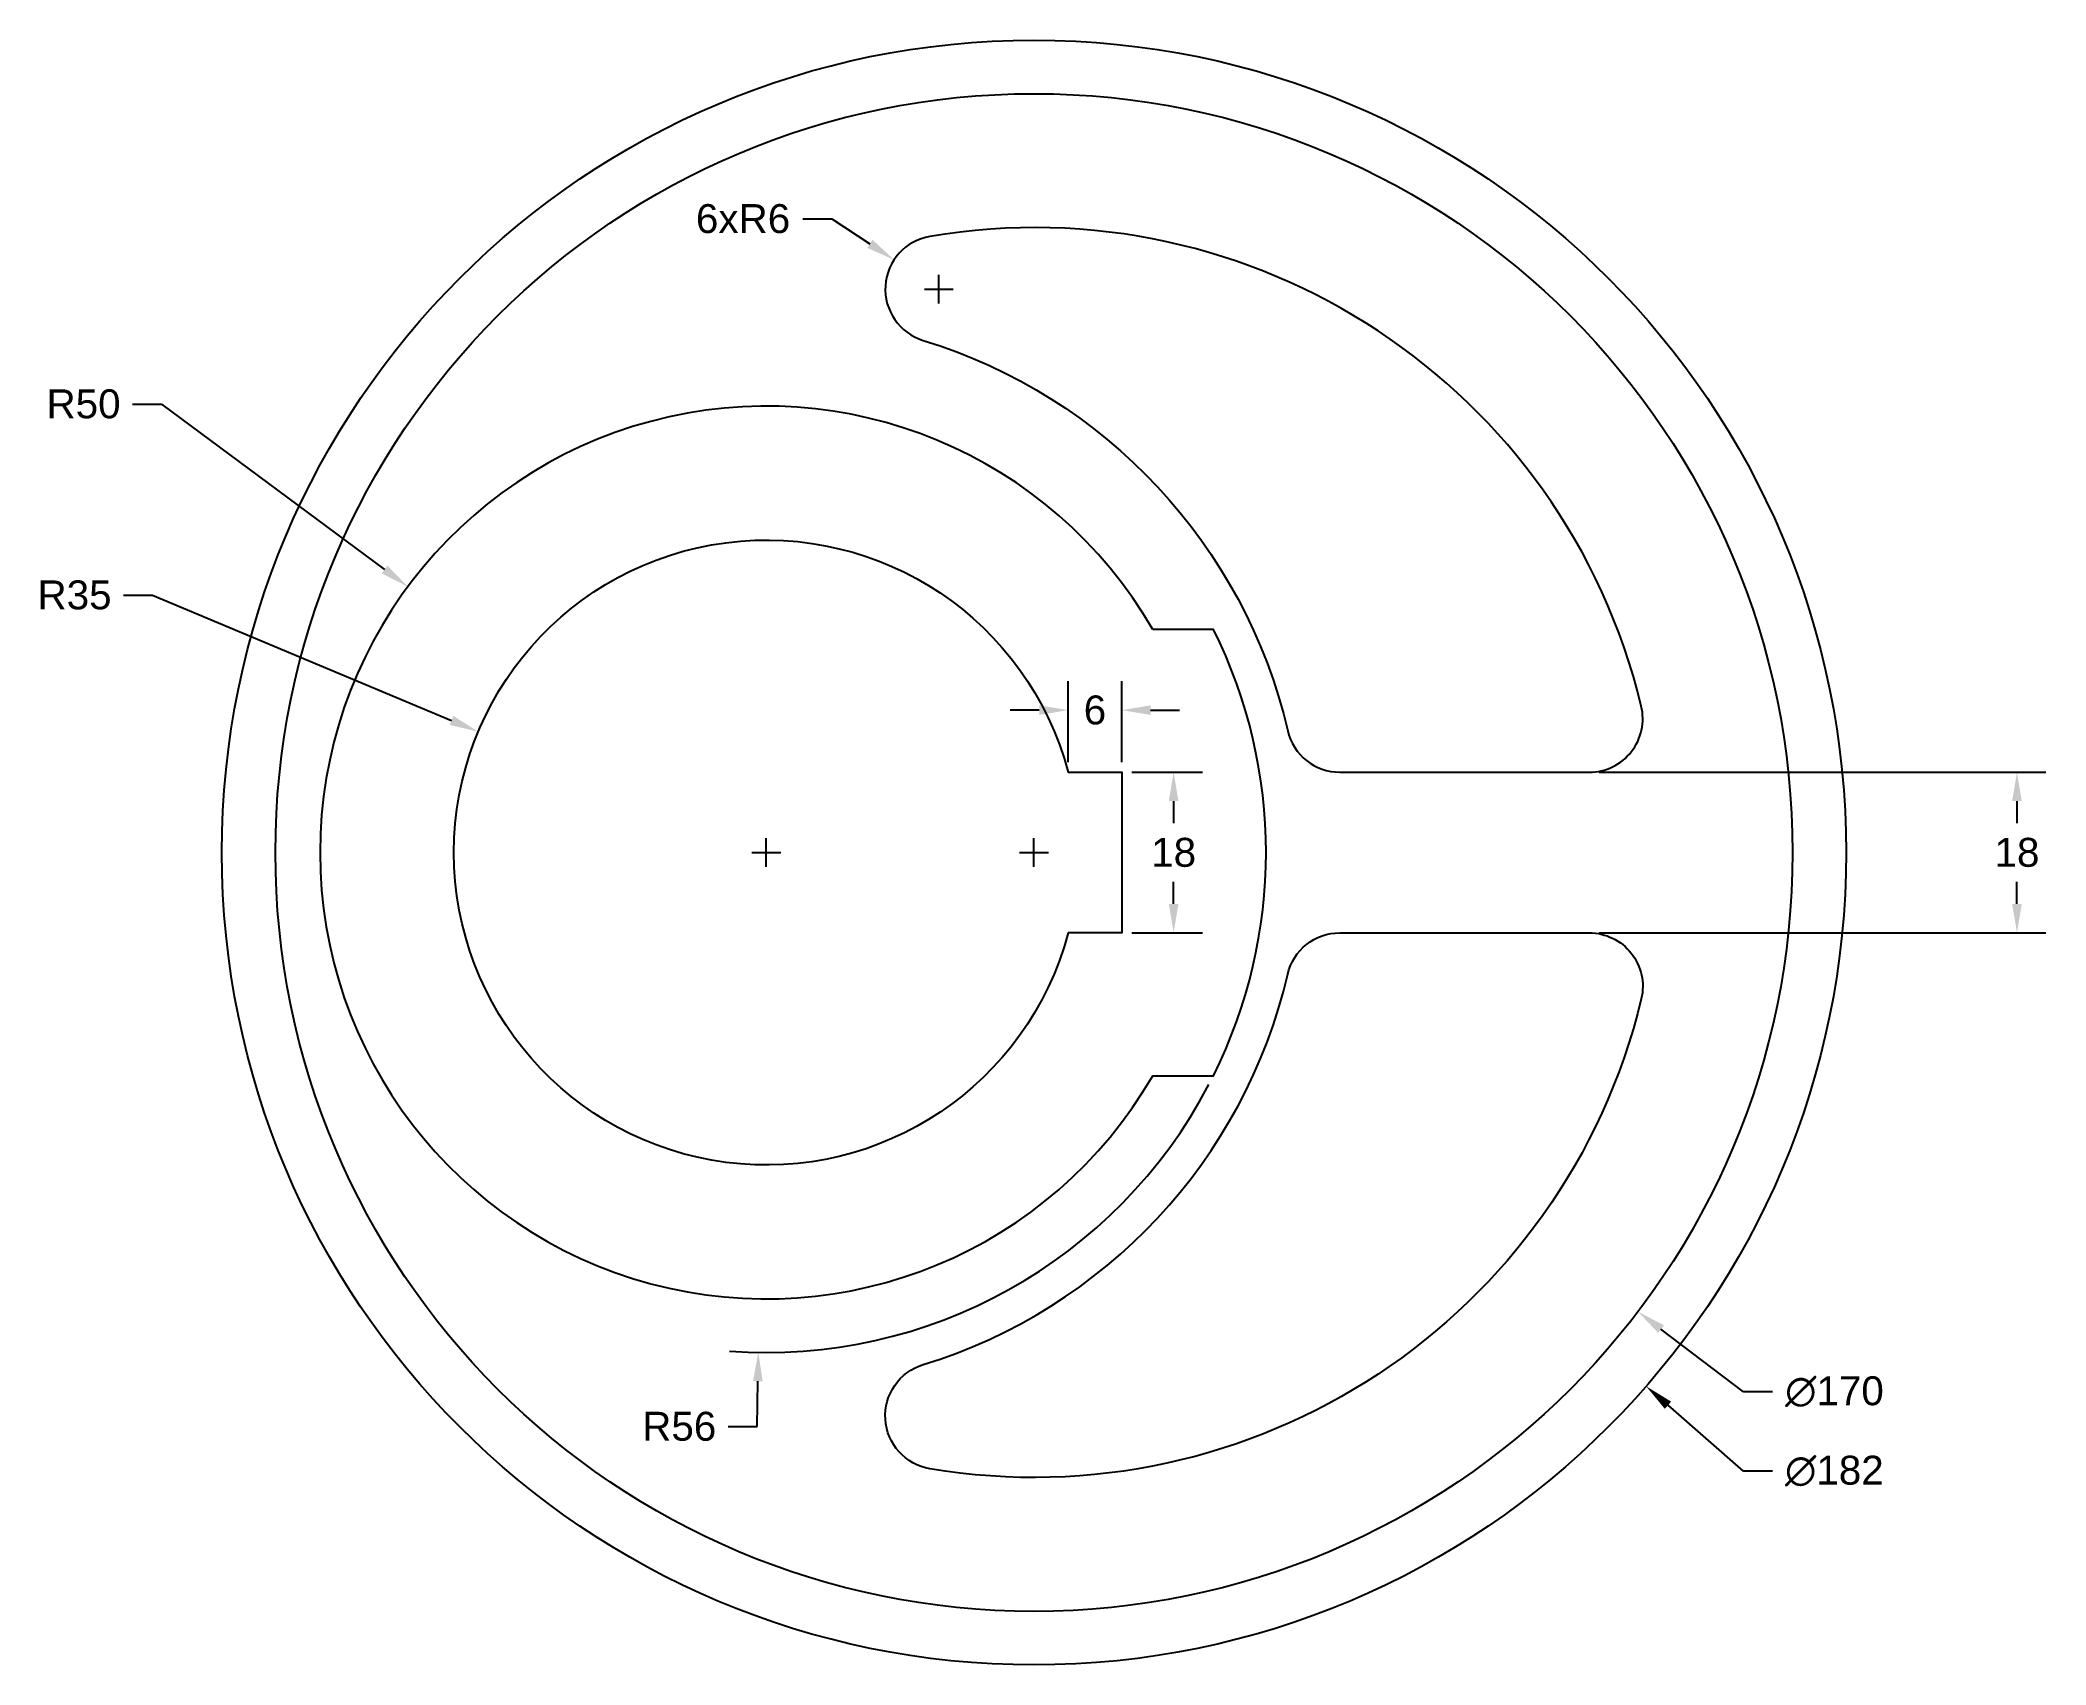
# Model space of a CAD drawing. Header units: millimetres. Extents: x 347 to 572, y 254 to 436.
import ezdxf

# ---------------------------------------------------------------- set-up
doc = ezdxf.new("R2010")
doc.units = ezdxf.units.MM
doc.header["$MEASUREMENT"] = 0
doc.layers.add('dim', color=160, linetype='Continuous')
doc.styles.get("Standard").update_dxf_attribs({"font": 'arial.ttf'})
doc.dimstyles.get("Standard").update_dxf_attribs({"dimscale": 18, "dimtxt": 0.18, "dimasz": 0.18, "dimexe": 0.18, "dimexo": 0.0625, "dimgap": 0.09, "dimtad": 0, "dimtih": 1, "dimtoh": 1, "dimdec": 0, "dimzin": 0, "dimdsep": 46, "dimtxsty": 'Standard', "dimcen": 0.09, "dimadec": 0, "dimazin": 0, "dimtfac": 1, "dimtdec": 0, "dimtofl": 0, "dimtmove": 0, "dimatfit": 3, "dimfxl": 1, "dimtolj": 1, "dimtzin": 0, "dimarcsym": 0})

# ---------------------------------------------------------------- blocks, each defined once
blk = doc.blocks.new('*D2')
at = {"layer": 'Defpoints', "color": 0, "transparency": 16777216}
for p in [(468.55, 353.88), (468.55, 335.88), (474.37, 335.88)]:
    blk.add_point(p, dxfattribs=at)
at = {"layer": 'dim', "color": 0, "lineweight": -2, "transparency": 16777216}
for p, q in [((469.67, 353.88), (477.61, 353.88)), ((474.37, 350.64), (474.37, 348.16)), ((474.37, 339.12), (474.37, 341.61)), ((469.67, 335.88), (477.61, 335.88))]:
    blk.add_line(p, q, dxfattribs=at)
at = {"layer": 'dim', "color": 0, "transparency": 16777216}
for points in [[(473.83, 350.64), (474.91, 350.64), (474.37, 353.88)], [(473.83, 339.12), (474.91, 339.12), (474.37, 335.88)]]:
    blk.add_solid(points, dxfattribs=at)
at = {"layer": 'dim', "color": 0, "transparency": 16777216, "insert": (474.37, 344.88), "char_height": 3.24, "attachment_point": 5}
blk.add_mtext('\\A1;18', dxfattribs=at)
blk = doc.blocks.new('*D3')
at = {"layer": 'Defpoints', "color": 0, "transparency": 16777216}
for p in [(468.55, 360.83), (462.55, 353.88), (468.55, 353.88)]:
    blk.add_point(p, dxfattribs=at)
at = {"layer": 'dim', "color": 0, "lineweight": -2, "transparency": 16777216}
for p, q in [((462.55, 355.01), (462.55, 364.07)), ((468.55, 355.01), (468.55, 364.07)), ((459.31, 360.83), (456.07, 360.83)), ((471.79, 360.83), (475.03, 360.83))]:
    blk.add_line(p, q, dxfattribs=at)
at = {"layer": 'dim', "color": 0, "transparency": 16777216}
for points in [[(459.31, 361.37), (459.31, 360.29), (462.55, 360.83)], [(471.79, 361.37), (471.79, 360.29), (468.55, 360.83)]]:
    blk.add_solid(points, dxfattribs=at)
at = {"layer": 'dim', "color": 0, "transparency": 16777216, "insert": (465.55, 360.83), "char_height": 3.24, "attachment_point": 5}
blk.add_mtext('\\A1;6', dxfattribs=at)
blk = doc.blocks.new('*D4')
at = {"layer": 'Defpoints', "color": 0, "transparency": 16777216}
for p in [(390.12, 404.68), (527.32, 285.09)]:
    blk.add_point(p, dxfattribs=at)
at = {"layer": 'dim', "color": 0, "lineweight": -2, "transparency": 16777216}
for p, q in [((458.72, 343.26), (458.72, 346.5)), ((457.1, 344.88), (460.34, 344.88)), ((538.22, 275.59), (529.77, 282.96)), ((541.46, 275.59), (538.22, 275.59))]:
    blk.add_line(p, q, dxfattribs=at)
at = {"layer": 'dim', "color": 0, "transparency": 16777216}
blk.add_solid([(530.12, 283.37), (529.41, 282.56), (527.32, 285.09)], dxfattribs=at)
at = {"layer": 'dim', "color": 0, "transparency": 16777216, "insert": (548.41, 275.59), "char_height": 3.24, "attachment_point": 5}
blk.add_mtext('\\A1;∅182', dxfattribs=at)
blk = doc.blocks.new('*D5')
at = {"layer": 'Defpoints', "color": 0, "transparency": 16777216}
for p in [(391.04, 396.31), (526.4, 293.46)]:
    blk.add_point(p, dxfattribs=at)
at = {"layer": 'dim', "color": 0, "lineweight": -2, "transparency": 16777216}
for p, q in [((458.72, 343.26), (458.72, 346.5)), ((457.1, 344.88), (460.34, 344.88)), ((538.22, 284.48), (528.98, 291.5)), ((541.46, 284.48), (538.22, 284.48))]:
    blk.add_line(p, q, dxfattribs=at)
at = {"layer": 'dim', "color": 0, "transparency": 16777216}
blk.add_solid([(529.31, 291.93), (528.66, 291.07), (526.4, 293.46)], dxfattribs=at)
at = {"layer": 'dim', "color": 0, "transparency": 16777216, "insert": (548.42, 284.48), "char_height": 3.24, "attachment_point": 5}
blk.add_mtext('\\A1;∅170', dxfattribs=at)
blk = doc.blocks.new('*D6')
at = {"layer": 'Defpoints', "color": 0, "transparency": 16777216}
for p in [(520.94, 353.88), (520.94, 335.88), (568.87, 335.88)]:
    blk.add_point(p, dxfattribs=at)
at = {"layer": 'dim', "color": 0, "lineweight": -2, "transparency": 16777216}
for p, q in [((522.07, 353.88), (572.11, 353.88)), ((568.87, 350.64), (568.87, 348.16)), ((568.87, 339.12), (568.87, 341.61)), ((522.07, 335.88), (572.11, 335.88))]:
    blk.add_line(p, q, dxfattribs=at)
at = {"layer": 'dim', "color": 0, "transparency": 16777216}
for points in [[(568.33, 350.64), (569.41, 350.64), (568.87, 353.88)], [(568.33, 339.12), (569.41, 339.12), (568.87, 335.88)]]:
    blk.add_solid(points, dxfattribs=at)
at = {"layer": 'dim', "color": 0, "transparency": 16777216, "insert": (568.87, 344.88), "char_height": 3.24, "attachment_point": 5}
blk.add_mtext('\\A1;18', dxfattribs=at)
blk = doc.blocks.new('*D7')
at = {"layer": 'Defpoints', "color": 0, "transparency": 16777216}
for p in [(443.04, 411.28), (448.06, 407.99)]:
    blk.add_point(p, dxfattribs=at)
at = {"layer": 'dim', "color": 0, "lineweight": -2, "transparency": 16777216}
for p, q in [((432.83, 415.87), (436.07, 415.87)), ((436.07, 415.87), (440.34, 413.06)), ((448.06, 406.37), (448.06, 409.61)), ((446.44, 407.99), (449.68, 407.99))]:
    blk.add_line(p, q, dxfattribs=at)
at = {"layer": 'dim', "color": 0, "transparency": 16777216}
blk.add_solid([(440.63, 413.52), (440.04, 412.61), (443.04, 411.28)], dxfattribs=at)
at = {"layer": 'dim', "color": 0, "transparency": 16777216, "insert": (426.12, 415.87), "char_height": 3.24, "attachment_point": 5}
blk.add_mtext('\\A1;6xR6', dxfattribs=at)
blk = doc.blocks.new('*D8')
at = {"layer": 'Defpoints', "color": 0, "transparency": 16777216}
for p in [(388.55, 374.66), (428.72, 344.88)]:
    blk.add_point(p, dxfattribs=at)
at = {"layer": 'dim', "color": 0, "lineweight": -2, "transparency": 16777216}
for p, q in [((357.7, 395.12), (360.94, 395.12)), ((360.94, 395.12), (385.95, 376.59)), ((428.72, 343.26), (428.72, 346.5)), ((427.1, 344.88), (430.34, 344.88))]:
    blk.add_line(p, q, dxfattribs=at)
at = {"layer": 'dim', "color": 0, "transparency": 16777216}
blk.add_solid([(386.27, 377.02), (385.63, 376.15), (388.55, 374.66)], dxfattribs=at)
at = {"layer": 'dim', "color": 0, "transparency": 16777216, "insert": (352.22, 395.12), "char_height": 3.24, "attachment_point": 5}
blk.add_mtext('\\A1;R50', dxfattribs=at)
blk = doc.blocks.new('*D9')
at = {"layer": 'Defpoints', "color": 0, "transparency": 16777216}
for p in [(396.45, 358.42), (428.72, 344.88)]:
    blk.add_point(p, dxfattribs=at)
at = {"layer": 'dim', "color": 0, "lineweight": -2, "transparency": 16777216}
for p, q in [((356.71, 373.72), (359.95, 373.72)), ((359.95, 373.72), (393.46, 359.67)), ((428.72, 343.26), (428.72, 346.5)), ((427.1, 344.88), (430.34, 344.88))]:
    blk.add_line(p, q, dxfattribs=at)
at = {"layer": 'dim', "color": 0, "transparency": 16777216}
blk.add_solid([(393.67, 360.17), (393.25, 359.17), (396.45, 358.42)], dxfattribs=at)
at = {"layer": 'dim', "color": 0, "transparency": 16777216, "insert": (351.21, 373.72), "char_height": 3.24, "attachment_point": 5}
blk.add_mtext('\\A1;R35', dxfattribs=at)
blk = doc.blocks.new('*D10')
at = {"layer": 'Defpoints', "color": 0, "transparency": 16777216}
for p in [(428.72, 344.88), (427.83, 288.89)]:
    blk.add_point(p, dxfattribs=at)
at = {"layer": 'dim', "color": 0, "lineweight": -2, "transparency": 16777216}
for p, q in [((428.72, 343.26), (428.72, 346.5)), ((427.1, 344.88), (430.34, 344.88)), ((427.7, 280.59), (427.78, 285.65)), ((424.46, 280.59), (427.7, 280.59))]:
    blk.add_line(p, q, dxfattribs=at)
blk.add_arc((428.72, 344.88), 56, 265.7735, 332.3342, dxfattribs=at)
at = {"layer": 'dim', "color": 0, "transparency": 16777216}
blk.add_solid([(427.24, 285.66), (428.32, 285.64), (427.83, 288.89)], dxfattribs=at)
at = {"layer": 'dim', "color": 0, "transparency": 16777216, "insert": (418.97, 280.59), "char_height": 3.24, "attachment_point": 5}
blk.add_mtext('\\A1;R56', dxfattribs=at)

msp = doc.modelspace()

# ---------------------------------------------------------------- linework, layer by layer
for points in [[(487.15, 358.52, 0.348547), (493, 353.88), (520.94, 353.88, 0.48533), (526.77, 361.29, 0.394108), (447.06, 413.9, 0.790975), (446.3, 402.25, -0.267154)], [(472.02, 369.88, 3.732051), (472.02, 319.88), (478.83, 319.88, 0.235605), (478.83, 369.88)], [(462.55, 335.88, -7.647008), (462.55, 353.88), (468.55, 353.88), (468.55, 335.88)], [(487.15, 331.25, -0.348547), (493, 335.88), (520.94, 335.88, -0.48533), (526.77, 328.48, -0.394108), (447.06, 275.86, -0.790975), (446.3, 287.52, 0.267154)]]:
    msp.add_lwpolyline(points, format="xyb", close=True)
for radius in [91, 85]:
    msp.add_circle((458.72, 344.88), radius)

# ---------------------------------------------------------------- dimensions: what is measured, and where the dimension line sits
at = {"layer": 'dim'}
dim = msp.add_radius_dim(center=(448.06, 407.99), mpoint=(443.04, 411.28), text='6x<>', dimstyle='Standard', dxfattribs=at)
dim.commit()
dim.dimension.update_dxf_attribs({"geometry": '*D7', "text_midpoint": (426.12, 415.87), "dimtype": 164})
for p1, p2, picture, middle in [((390.12, 404.68), (527.32, 285.09), '*D4', (548.41, 275.59)), ((391.04, 396.31), (526.4, 293.46), '*D5', (548.42, 284.48))]:
    dim = msp.add_diameter_dim_2p(p1=p1, p2=p2, dimstyle='Standard', dxfattribs=at)
    dim.commit()
    dim.dimension.update_dxf_attribs({"geometry": picture, "text_midpoint": middle, "dimtype": 163})
for mpoint, picture, middle in [((388.55, 374.66), '*D8', (352.22, 395.12)), ((396.45, 358.42), '*D9', (351.21, 373.72)), ((427.83, 288.89), '*D10', (418.97, 280.59))]:
    dim = msp.add_radius_dim(center=(428.72, 344.88), mpoint=mpoint, dimstyle='Standard', dxfattribs=at)
    dim.commit()
    dim.dimension.update_dxf_attribs({"geometry": picture, "text_midpoint": middle, "dimtype": 164})
dim = msp.add_linear_dim(base=(468.55, 360.83), p1=(462.55, 353.88), p2=(468.55, 353.88), dimstyle='Standard', dxfattribs=at)
dim.commit()
dim.dimension.update_dxf_attribs({"geometry": '*D3', "text_midpoint": (465.55, 360.83)})
for base, p1, p2, picture, middle in [((474.37, 335.88), (468.55, 353.88), (468.55, 335.88), '*D2', (474.37, 344.88)), ((568.87, 335.88), (520.94, 353.88), (520.94, 335.88), '*D6', (568.87, 344.88))]:
    dim = msp.add_linear_dim(base=base, p1=p1, p2=p2, angle=90, dimstyle='Standard', dxfattribs=at)
    dim.commit()
    dim.dimension.update_dxf_attribs({"geometry": picture, "text_midpoint": middle})

doc.saveas('drawing.dxf')
